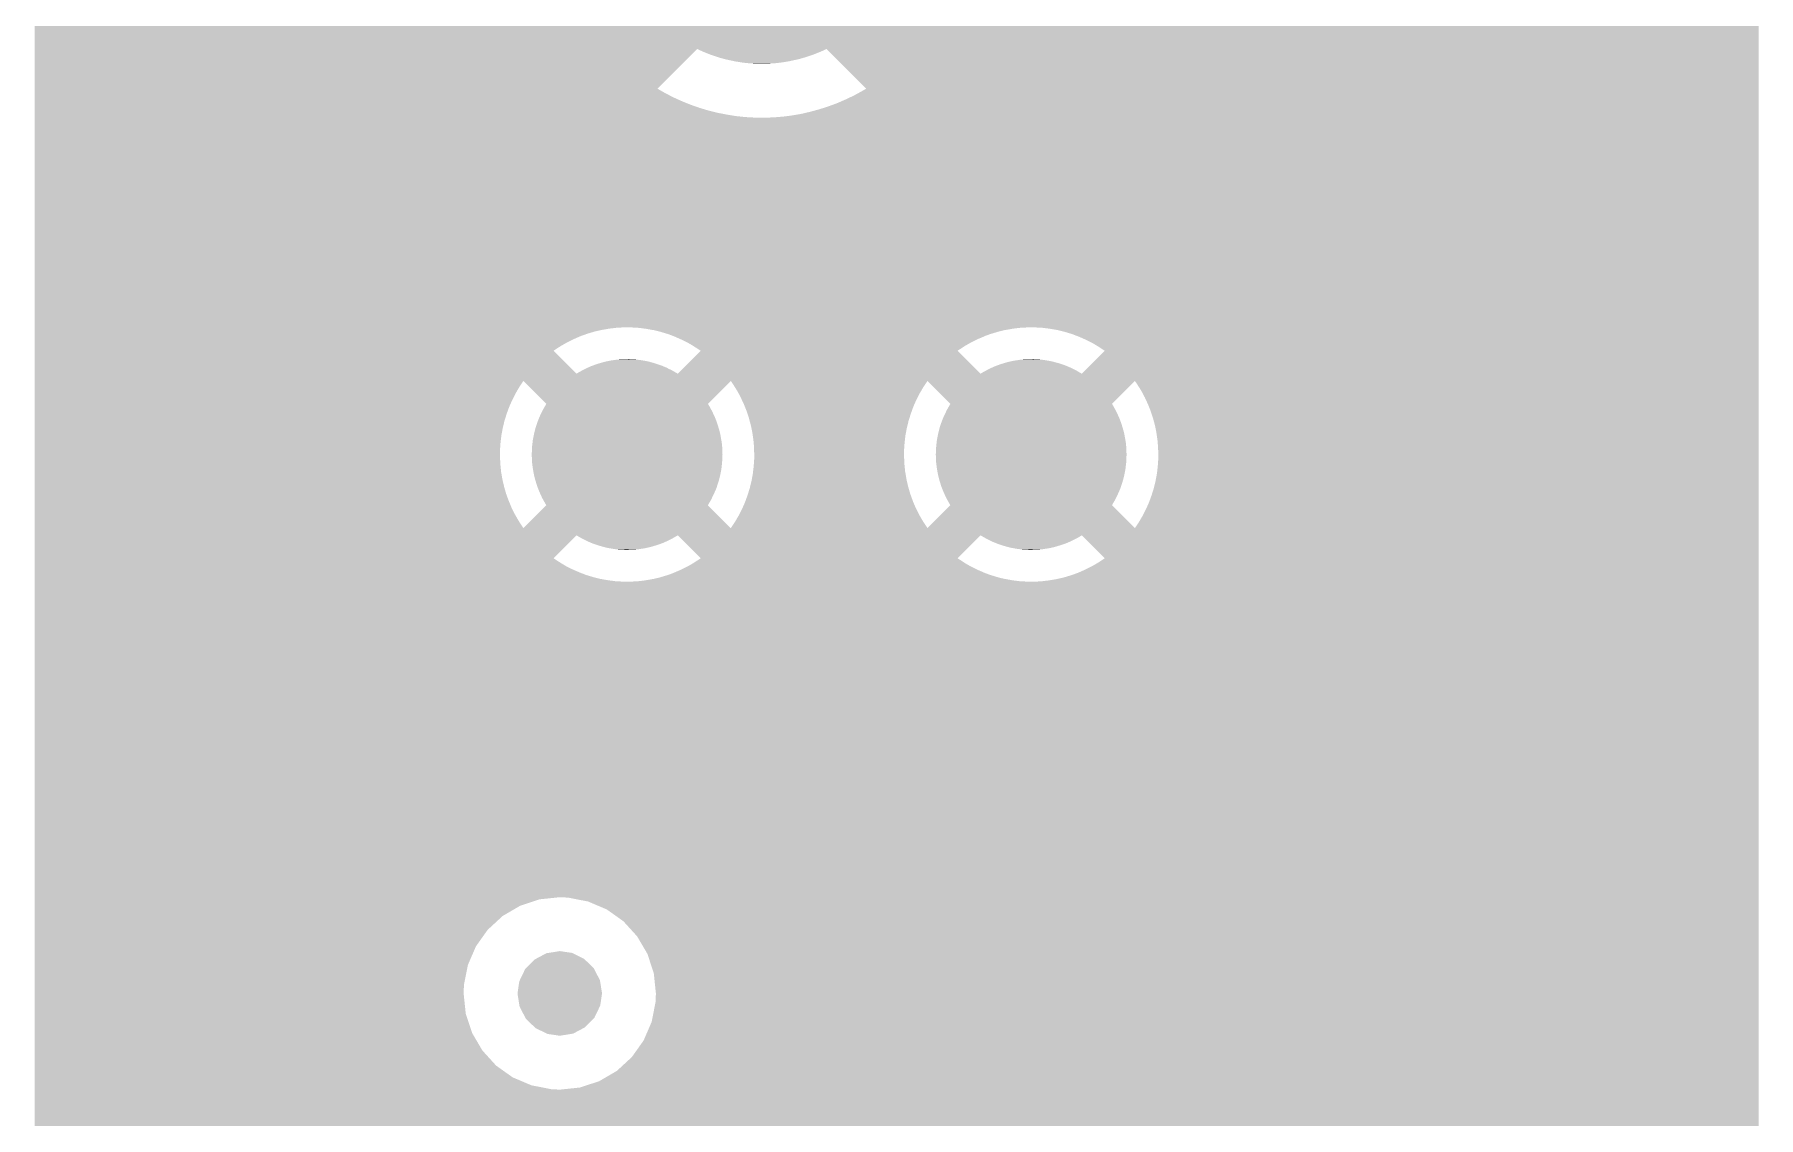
# Model space of a CAD drawing. Extents: x 295 to 953, y 10 to 290.
# Drawn here: x 703.16 to 719.42, y 209.8 to 220.01 of the extents above; entities that cross this region are included whole.
import ezdxf

# ---------------------------------------------------------------- set-up
doc = ezdxf.new("R2010")
doc.units = 0
doc.header["$LTSCALE"] = 5
doc.header["$MEASUREMENT"] = 0
doc.layers.add('FROMC1', color=7, linetype='CONTINUOUS')

msp = doc.modelspace()

# ---------------------------------------------------------------- linework, layer by layer
at = {"layer": 'FROMC1'}
for points in [[(703.16, 219.873), (703.16, 220.146), (719.416, 219.873), (719.416, 220.146)], [(703.16, 219.499), (703.16, 219.873), (709.033, 219.499), (709.407, 219.873)], [(709.46, 219.849), (709.407, 219.873), (710.576, 219.849), (710.628, 219.873)], [(709.476, 219.842), (709.46, 219.849), (710.558, 219.842), (710.576, 219.849)], [(709.53, 219.821), (709.476, 219.842), (710.506, 219.821), (710.558, 219.842)], [(709.546, 219.815), (709.53, 219.821), (710.488, 219.815), (710.506, 219.821)], [(709.602, 219.797), (709.546, 219.815), (710.435, 219.797), (710.488, 219.815)], [(709.618, 219.791), (709.602, 219.797), (710.416, 219.791), (710.435, 219.797)], [(709.674, 219.776), (709.618, 219.791), (710.362, 219.776), (710.416, 219.791)], [(711.002, 219.499), (710.628, 219.873), (719.416, 219.499), (719.416, 219.873)], [(709.691, 219.772), (709.674, 219.776), (710.343, 219.772), (710.362, 219.776)], [(709.748, 219.76), (709.691, 219.772), (710.289, 219.76), (710.343, 219.772)], [(709.764, 219.756), (709.748, 219.76), (710.269, 219.756), (710.289, 219.76)], [(709.823, 219.747), (709.764, 219.756), (710.214, 219.747), (710.269, 219.756)], [(709.839, 219.744), (709.823, 219.747), (710.193, 219.744), (710.214, 219.747)], [(709.899, 219.738), (709.839, 219.744), (710.139, 219.738), (710.193, 219.744)], [(709.914, 219.737), (709.899, 219.738), (710.115, 219.737), (710.139, 219.738)], [(709.979, 219.734), (709.914, 219.737), (710.064, 219.734), (710.115, 219.737)], [(709.989, 219.733), (709.979, 219.734), (709.989, 219.733), (710.064, 219.734)], [(703.16, 219.455), (703.16, 219.499), (709.11, 219.455), (709.033, 219.499)], [(710.886, 219.434), (710.963, 219.476), (719.416, 219.434), (719.416, 219.476)], [(710.963, 219.476), (711.002, 219.499), (719.416, 219.476), (719.416, 219.499)], [(703.16, 219.415), (703.16, 219.455), (709.188, 219.415), (709.11, 219.455)], [(703.16, 219.379), (703.16, 219.415), (709.268, 219.379), (709.188, 219.415)], [(703.16, 219.346), (703.16, 219.379), (709.35, 219.346), (709.268, 219.379)], [(703.16, 219.317), (703.16, 219.346), (709.433, 219.317), (709.35, 219.346)], [(703.16, 219.292), (703.16, 219.317), (709.517, 219.292), (709.433, 219.317)], [(710.474, 219.281), (710.559, 219.304), (719.416, 219.281), (719.416, 219.304)], [(710.559, 219.304), (710.643, 219.331), (719.416, 219.304), (719.416, 219.331)], [(710.643, 219.331), (710.725, 219.361), (719.416, 219.331), (719.416, 219.361)], [(710.725, 219.361), (710.806, 219.396), (719.416, 219.361), (719.416, 219.396)], [(710.806, 219.396), (710.886, 219.434), (719.416, 219.396), (719.416, 219.434)], [(703.16, 219.271), (703.16, 219.292), (709.602, 219.271), (709.517, 219.292)], [(703.16, 219.254), (703.16, 219.271), (709.689, 219.254), (709.602, 219.271)], [(703.16, 219.24), (703.16, 219.254), (709.776, 219.24), (709.689, 219.254)], [(703.16, 219.231), (703.16, 219.24), (709.863, 219.231), (709.776, 219.24)], [(703.16, 219.226), (703.16, 219.231), (709.951, 219.226), (709.863, 219.231)], [(703.16, 219.225), (703.16, 219.226), (710.039, 219.225), (709.951, 219.226)], [(703.16, 217.249), (703.16, 219.225), (719.416, 217.249), (719.416, 219.225)], [(710.039, 219.225), (710.127, 219.228), (719.416, 219.225), (719.416, 219.228)], [(710.127, 219.228), (710.215, 219.235), (719.416, 219.228), (719.416, 219.235)], [(710.215, 219.235), (710.302, 219.246), (719.416, 219.235), (719.416, 219.246)], [(710.302, 219.246), (710.389, 219.261), (719.416, 219.246), (719.416, 219.261)], [(710.389, 219.261), (710.474, 219.281), (719.416, 219.261), (719.416, 219.281)], [(703.16, 217.245), (703.16, 217.249), (708.65, 217.245), (708.72, 217.249)], [(703.16, 217.237), (703.16, 217.245), (708.581, 217.237), (708.65, 217.245)], [(703.16, 217.225), (703.16, 217.237), (708.512, 217.225), (708.581, 217.237)], [(703.16, 217.21), (703.16, 217.225), (708.444, 217.21), (708.512, 217.225)], [(703.16, 217.19), (703.16, 217.21), (708.377, 217.19), (708.444, 217.21)], [(703.16, 217.167), (703.16, 217.19), (708.311, 217.167), (708.377, 217.19)], [(708.789, 217.248), (708.72, 217.249), (712.522, 217.248), (712.53, 217.249)], [(708.84, 217.245), (708.789, 217.248), (712.46, 217.245), (712.522, 217.248)], [(708.859, 217.244), (708.84, 217.245), (712.449, 217.244), (712.46, 217.245)], [(708.912, 217.237), (708.859, 217.244), (712.391, 217.237), (712.449, 217.244)], [(708.928, 217.235), (708.912, 217.237), (712.379, 217.235), (712.391, 217.237)], [(708.981, 217.225), (708.928, 217.235), (712.322, 217.225), (712.379, 217.235)], [(708.997, 217.223), (708.981, 217.225), (712.309, 217.223), (712.322, 217.225)], [(709.05, 217.21), (708.997, 217.223), (712.254, 217.21), (712.309, 217.223)], [(709.065, 217.206), (709.05, 217.21), (712.241, 217.206), (712.254, 217.21)], [(709.117, 217.19), (709.065, 217.206), (712.187, 217.19), (712.241, 217.206)], [(709.132, 217.186), (709.117, 217.19), (712.174, 217.186), (712.187, 217.19)], [(709.183, 217.167), (709.132, 217.186), (712.121, 217.167), (712.174, 217.186)], [(712.599, 217.248), (712.53, 217.249), (719.416, 217.248), (719.416, 217.249)], [(712.669, 217.244), (712.599, 217.248), (719.416, 217.244), (719.416, 217.248)], [(712.738, 217.235), (712.669, 217.244), (719.416, 217.235), (719.416, 217.244)], [(712.807, 217.223), (712.738, 217.235), (719.416, 217.223), (719.416, 217.235)], [(712.875, 217.206), (712.807, 217.223), (719.416, 217.206), (719.416, 217.223)], [(712.942, 217.186), (712.875, 217.206), (719.416, 217.186), (719.416, 217.206)], [(713.007, 217.161), (712.942, 217.186), (719.416, 217.161), (719.416, 217.186)], [(703.16, 217.139), (703.16, 217.167), (708.247, 217.139), (708.311, 217.167)], [(703.16, 217.108), (703.16, 217.139), (708.184, 217.108), (708.247, 217.139)], [(703.16, 217.074), (703.16, 217.108), (708.124, 217.074), (708.184, 217.108)], [(703.16, 217.036), (703.16, 217.074), (708.065, 217.036), (708.124, 217.074)], [(703.16, 217.028), (703.16, 217.036), (708.054, 217.028), (708.065, 217.036)], [(703.16, 216.812), (703.16, 217.028), (708.27, 216.812), (708.054, 217.028)], [(709.197, 217.161), (709.183, 217.167), (712.109, 217.161), (712.121, 217.167)], [(709.247, 217.139), (709.197, 217.161), (712.057, 217.139), (712.109, 217.161)], [(709.225, 216.812), (709.441, 217.028), (712.08, 216.812), (711.864, 217.028)], [(709.261, 217.133), (709.247, 217.139), (712.045, 217.133), (712.057, 217.139)], [(709.31, 217.108), (709.261, 217.133), (711.994, 217.108), (712.045, 217.133)], [(709.323, 217.102), (709.31, 217.108), (711.983, 217.102), (711.994, 217.108)], [(709.371, 217.074), (709.323, 217.102), (711.934, 217.074), (711.983, 217.102)], [(709.383, 217.066), (709.371, 217.074), (711.922, 217.066), (711.934, 217.074)], [(709.429, 217.036), (709.383, 217.066), (711.875, 217.036), (711.922, 217.066)], [(709.441, 217.028), (709.429, 217.036), (711.864, 217.028), (711.875, 217.036)], [(713.071, 217.133), (713.007, 217.161), (719.416, 217.133), (719.416, 217.161)], [(713.035, 216.812), (713.251, 217.028), (719.416, 216.812), (719.416, 217.028)], [(713.133, 217.102), (713.071, 217.133), (719.416, 217.102), (719.416, 217.133)], [(713.193, 217.066), (713.133, 217.102), (719.416, 217.066), (719.416, 217.102)], [(713.251, 217.028), (713.193, 217.066), (719.416, 217.028), (719.416, 217.066)], [(708.323, 216.842), (708.358, 216.86), (709.173, 216.842), (709.136, 216.86)], [(708.358, 216.86), (708.377, 216.869), (709.136, 216.86), (709.119, 216.869)], [(708.377, 216.869), (708.413, 216.885), (709.119, 216.869), (709.081, 216.885)], [(708.413, 216.885), (708.433, 216.892), (709.081, 216.885), (709.063, 216.892)], [(708.433, 216.892), (708.47, 216.905), (709.063, 216.892), (709.024, 216.905)], [(708.47, 216.905), (708.491, 216.911), (709.024, 216.905), (709.006, 216.911)], [(708.491, 216.911), (708.528, 216.922), (709.006, 216.911), (708.965, 216.922)], [(708.528, 216.922), (708.55, 216.927), (708.965, 216.922), (708.947, 216.927)], [(708.55, 216.927), (708.587, 216.935), (708.947, 216.927), (708.905, 216.935)], [(708.587, 216.935), (708.61, 216.938), (708.905, 216.935), (708.888, 216.938)], [(708.61, 216.938), (708.647, 216.944), (708.888, 216.938), (708.844, 216.944)], [(708.647, 216.944), (708.673, 216.946), (708.844, 216.944), (708.828, 216.946)], [(708.673, 216.946), (708.707, 216.948), (708.828, 216.946), (708.78, 216.948)], [(708.707, 216.948), (708.768, 216.949), (708.78, 216.948), (708.768, 216.949)], [(712.133, 216.842), (712.168, 216.86), (712.983, 216.842), (712.946, 216.86)], [(712.168, 216.86), (712.187, 216.869), (712.946, 216.86), (712.929, 216.869)], [(712.187, 216.869), (712.223, 216.885), (712.929, 216.869), (712.891, 216.885)], [(712.223, 216.885), (712.243, 216.892), (712.891, 216.885), (712.873, 216.892)], [(712.243, 216.892), (712.28, 216.905), (712.873, 216.892), (712.834, 216.905)], [(712.28, 216.905), (712.301, 216.911), (712.834, 216.905), (712.816, 216.911)], [(712.301, 216.911), (712.338, 216.922), (712.816, 216.911), (712.775, 216.922)], [(712.338, 216.922), (712.36, 216.927), (712.775, 216.922), (712.757, 216.927)], [(712.36, 216.927), (712.397, 216.935), (712.757, 216.927), (712.715, 216.935)], [(712.397, 216.935), (712.42, 216.938), (712.715, 216.935), (712.698, 216.938)], [(712.42, 216.938), (712.457, 216.944), (712.698, 216.938), (712.654, 216.944)], [(712.457, 216.944), (712.483, 216.946), (712.654, 216.944), (712.638, 216.946)], [(712.483, 216.946), (712.517, 216.948), (712.638, 216.946), (712.59, 216.948)], [(712.517, 216.948), (712.578, 216.949), (712.59, 216.948), (712.578, 216.949)], [(703.16, 216.744), (703.16, 216.812), (719.416, 216.744), (719.416, 216.812)], [(703.16, 216.686), (703.16, 216.744), (707.731, 216.686), (707.77, 216.744)], [(707.986, 216.528), (707.77, 216.744), (709.509, 216.528), (709.725, 216.744)], [(708.27, 216.812), (708.304, 216.832), (709.225, 216.812), (709.19, 216.832)], [(708.304, 216.832), (708.323, 216.842), (709.19, 216.832), (709.173, 216.842)], [(709.749, 216.709), (709.725, 216.744), (711.557, 216.709), (711.58, 216.744)], [(709.763, 216.686), (709.749, 216.709), (711.541, 216.686), (711.557, 216.709)], [(711.796, 216.528), (711.58, 216.744), (713.319, 216.528), (713.535, 216.744)], [(712.08, 216.812), (712.114, 216.832), (713.035, 216.812), (713, 216.832)], [(712.114, 216.832), (712.133, 216.842), (713, 216.832), (712.983, 216.842)], [(713.559, 216.709), (713.535, 216.744), (719.416, 216.709), (719.416, 216.744)], [(713.596, 216.65), (713.559, 216.709), (719.416, 216.65), (719.416, 216.709)], [(703.16, 216.626), (703.16, 216.686), (707.696, 216.626), (707.731, 216.686)], [(703.16, 216.563), (703.16, 216.626), (707.664, 216.563), (707.696, 216.626)], [(703.16, 216.5), (703.16, 216.563), (707.636, 216.5), (707.664, 216.563)], [(709.786, 216.65), (709.763, 216.686), (711.52, 216.65), (711.541, 216.686)], [(709.799, 216.626), (709.786, 216.65), (711.506, 216.626), (711.52, 216.65)], [(709.819, 216.588), (709.799, 216.626), (711.487, 216.588), (711.506, 216.626)], [(709.83, 216.563), (709.819, 216.588), (711.474, 216.563), (711.487, 216.588)], [(709.848, 216.525), (709.83, 216.563), (711.457, 216.525), (711.474, 216.563)], [(713.629, 216.588), (713.596, 216.65), (719.416, 216.588), (719.416, 216.65)], [(713.658, 216.525), (713.629, 216.588), (719.416, 216.525), (719.416, 216.588)], [(703.16, 216.434), (703.16, 216.5), (707.612, 216.434), (707.636, 216.5)], [(703.16, 216.367), (703.16, 216.434), (707.591, 216.367), (707.612, 216.434)], [(707.906, 216.366), (707.921, 216.403), (709.589, 216.366), (709.575, 216.403)], [(707.921, 216.403), (707.929, 216.421), (709.575, 216.403), (709.566, 216.421)], [(707.929, 216.421), (707.947, 216.458), (709.566, 216.421), (709.549, 216.458)], [(707.947, 216.458), (707.956, 216.476), (709.549, 216.458), (709.539, 216.476)], [(707.956, 216.476), (707.976, 216.511), (709.539, 216.476), (709.52, 216.511)], [(707.976, 216.511), (707.986, 216.528), (709.52, 216.511), (709.509, 216.528)], [(709.858, 216.5), (709.848, 216.525), (711.446, 216.5), (711.457, 216.525)], [(709.874, 216.46), (709.858, 216.5), (711.432, 216.46), (711.446, 216.5)], [(709.883, 216.434), (709.874, 216.46), (711.422, 216.434), (711.432, 216.46)], [(709.896, 216.394), (709.883, 216.434), (711.41, 216.394), (711.422, 216.434)], [(709.903, 216.367), (709.896, 216.394), (711.401, 216.367), (711.41, 216.394)], [(711.716, 216.366), (711.731, 216.403), (713.399, 216.366), (713.385, 216.403)], [(711.731, 216.403), (711.739, 216.421), (713.385, 216.403), (713.376, 216.421)], [(711.739, 216.421), (711.757, 216.458), (713.376, 216.421), (713.359, 216.458)], [(711.757, 216.458), (711.766, 216.476), (713.359, 216.458), (713.349, 216.476)], [(711.766, 216.476), (711.786, 216.511), (713.349, 216.476), (713.33, 216.511)], [(711.786, 216.511), (711.796, 216.528), (713.33, 216.511), (713.319, 216.528)], [(713.684, 216.46), (713.658, 216.525), (719.416, 216.46), (719.416, 216.525)], [(713.706, 216.394), (713.684, 216.46), (719.416, 216.394), (719.416, 216.46)], [(713.724, 216.327), (713.706, 216.394), (719.416, 216.327), (719.416, 216.394)], [(703.16, 216.3), (703.16, 216.367), (707.575, 216.3), (707.591, 216.367)], [(703.16, 216.231), (703.16, 216.3), (707.562, 216.231), (707.575, 216.3)], [(703.16, 216.162), (703.16, 216.231), (707.554, 216.162), (707.562, 216.231)], [(707.859, 216.191), (707.867, 216.23), (709.635, 216.191), (709.628, 216.23)], [(707.867, 216.23), (707.871, 216.25), (709.628, 216.23), (709.624, 216.25)], [(707.871, 216.25), (707.881, 216.289), (709.624, 216.25), (709.614, 216.289)], [(707.881, 216.289), (707.886, 216.308), (709.614, 216.289), (709.608, 216.308)], [(707.886, 216.308), (707.899, 216.347), (709.608, 216.308), (709.596, 216.347)], [(707.899, 216.347), (707.906, 216.366), (709.596, 216.347), (709.589, 216.366)], [(709.914, 216.327), (709.903, 216.367), (711.392, 216.327), (711.401, 216.367)], [(709.92, 216.3), (709.914, 216.327), (711.385, 216.3), (711.392, 216.327)], [(709.928, 216.258), (709.92, 216.3), (711.377, 216.258), (711.385, 216.3)], [(709.932, 216.231), (709.928, 216.258), (711.372, 216.231), (711.377, 216.258)], [(709.938, 216.189), (709.932, 216.231), (711.367, 216.189), (711.372, 216.231)], [(711.669, 216.191), (711.677, 216.23), (713.445, 216.191), (713.438, 216.23)], [(711.677, 216.23), (711.681, 216.25), (713.438, 216.23), (713.434, 216.25)], [(711.681, 216.25), (711.691, 216.289), (713.434, 216.25), (713.424, 216.289)], [(711.691, 216.289), (711.696, 216.308), (713.424, 216.289), (713.418, 216.308)], [(711.696, 216.308), (711.709, 216.347), (713.418, 216.308), (713.406, 216.347)], [(711.709, 216.347), (711.716, 216.366), (713.406, 216.347), (713.399, 216.366)], [(713.738, 216.258), (713.724, 216.327), (719.416, 216.258), (719.416, 216.327)], [(713.748, 216.189), (713.738, 216.258), (719.416, 216.189), (719.416, 216.258)], [(703.16, 216.092), (703.16, 216.162), (707.549, 216.092), (707.554, 216.162)], [(703.16, 216.022), (703.16, 216.092), (707.549, 216.022), (707.549, 216.092)], [(707.848, 216.05), (707.849, 216.07), (709.647, 216.05), (709.646, 216.07)], [(707.849, 216.03), (707.848, 216.05), (709.646, 216.03), (709.647, 216.05)], [(707.849, 216.07), (707.851, 216.11), (709.646, 216.07), (709.645, 216.11)], [(707.851, 216.11), (707.852, 216.131), (709.645, 216.11), (709.643, 216.131)], [(707.852, 216.131), (707.857, 216.171), (709.643, 216.131), (709.639, 216.171)], [(707.857, 216.171), (707.859, 216.191), (709.639, 216.171), (709.635, 216.191)], [(709.941, 216.162), (709.938, 216.189), (711.364, 216.162), (711.367, 216.189)], [(709.944, 216.12), (709.941, 216.162), (711.361, 216.12), (711.364, 216.162)], [(709.945, 216.092), (709.944, 216.12), (711.359, 216.092), (711.361, 216.12)], [(709.946, 216.05), (709.945, 216.092), (711.359, 216.05), (711.359, 216.092)], [(709.946, 216.022), (709.946, 216.05), (711.359, 216.022), (711.359, 216.05)], [(711.658, 216.05), (711.659, 216.07), (713.457, 216.05), (713.456, 216.07)], [(711.659, 216.03), (711.658, 216.05), (713.456, 216.03), (713.457, 216.05)], [(711.659, 216.07), (711.661, 216.11), (713.456, 216.07), (713.455, 216.11)], [(711.661, 216.11), (711.662, 216.131), (713.455, 216.11), (713.453, 216.131)], [(711.662, 216.131), (711.667, 216.171), (713.453, 216.131), (713.449, 216.171)], [(711.667, 216.171), (711.669, 216.191), (713.449, 216.171), (713.445, 216.191)], [(713.754, 216.12), (713.748, 216.189), (719.416, 216.12), (719.416, 216.189)], [(713.756, 216.05), (713.754, 216.12), (719.416, 216.05), (719.416, 216.12)], [(713.756, 216.008), (713.756, 216.05), (719.416, 216.008), (719.416, 216.05)], [(703.16, 215.952), (703.16, 216.022), (707.553, 215.952), (707.549, 216.022)], [(703.16, 215.883), (703.16, 215.952), (707.56, 215.883), (707.553, 215.952)], [(703.16, 215.814), (703.16, 215.883), (707.572, 215.814), (707.56, 215.883)], [(707.85, 215.99), (707.849, 216.03), (709.644, 215.99), (709.646, 216.03)], [(707.852, 215.969), (707.85, 215.99), (709.643, 215.969), (709.644, 215.99)], [(707.857, 215.929), (707.852, 215.969), (709.638, 215.929), (709.643, 215.969)], [(707.86, 215.909), (707.857, 215.929), (709.636, 215.909), (709.638, 215.929)], [(707.867, 215.87), (707.86, 215.909), (709.628, 215.87), (709.636, 215.909)], [(709.933, 215.869), (709.934, 215.883), (711.373, 215.869), (711.37, 215.883)], [(709.934, 215.883), (709.941, 215.938), (711.37, 215.883), (711.364, 215.938)], [(709.941, 215.938), (709.942, 215.952), (711.364, 215.938), (711.363, 215.952)], [(709.942, 215.952), (709.946, 216.008), (711.363, 215.952), (711.36, 216.008)], [(709.946, 216.008), (709.946, 216.022), (711.36, 216.008), (711.359, 216.022)], [(711.66, 215.99), (711.659, 216.03), (713.454, 215.99), (713.456, 216.03)], [(711.662, 215.969), (711.66, 215.99), (713.453, 215.969), (713.454, 215.99)], [(711.667, 215.929), (711.662, 215.969), (713.448, 215.929), (713.453, 215.969)], [(711.67, 215.909), (711.667, 215.929), (713.446, 215.909), (713.448, 215.929)], [(711.677, 215.87), (711.67, 215.909), (713.438, 215.87), (713.446, 215.909)], [(713.743, 215.869), (713.751, 215.938), (719.416, 215.869), (719.416, 215.938)], [(713.751, 215.938), (713.756, 216.008), (719.416, 215.938), (719.416, 216.008)], [(703.16, 215.746), (703.16, 215.814), (707.588, 215.746), (707.572, 215.814)], [(703.16, 215.679), (703.16, 215.746), (707.607, 215.679), (707.588, 215.746)], [(707.871, 215.85), (707.867, 215.87), (709.624, 215.85), (709.628, 215.87)], [(707.881, 215.811), (707.871, 215.85), (709.614, 215.811), (709.624, 215.85)], [(707.887, 215.792), (707.881, 215.811), (709.609, 215.792), (709.614, 215.811)], [(707.899, 215.753), (707.887, 215.792), (709.596, 215.753), (709.609, 215.792)], [(707.906, 215.734), (707.899, 215.753), (709.59, 215.734), (709.596, 215.753)], [(707.921, 215.697), (707.906, 215.734), (709.574, 215.697), (709.59, 215.734)], [(709.887, 215.679), (709.904, 215.733), (711.417, 215.679), (711.402, 215.733)], [(709.904, 215.733), (709.907, 215.746), (711.402, 215.733), (711.398, 215.746)], [(709.907, 215.746), (709.92, 215.8), (711.398, 215.746), (711.385, 215.8)], [(709.92, 215.8), (709.923, 215.814), (711.385, 215.8), (711.382, 215.814)], [(709.923, 215.814), (709.933, 215.869), (711.382, 215.814), (711.373, 215.869)], [(711.681, 215.85), (711.677, 215.87), (713.434, 215.85), (713.438, 215.87)], [(711.691, 215.811), (711.681, 215.85), (713.424, 215.811), (713.434, 215.85)], [(711.697, 215.792), (711.691, 215.811), (713.419, 215.792), (713.424, 215.811)], [(711.709, 215.753), (711.697, 215.792), (713.406, 215.753), (713.419, 215.792)], [(711.716, 215.734), (711.709, 215.753), (713.4, 215.734), (713.406, 215.753)], [(711.731, 215.697), (711.716, 215.734), (713.384, 215.697), (713.4, 215.734)], [(713.693, 215.666), (713.714, 215.733), (719.416, 215.666), (719.416, 215.733)], [(713.714, 215.733), (713.73, 215.8), (719.416, 215.733), (719.416, 215.8)], [(713.73, 215.8), (713.743, 215.869), (719.416, 215.8), (719.416, 215.869)], [(703.16, 215.614), (703.16, 215.679), (707.631, 215.614), (707.607, 215.679)], [(703.16, 215.549), (703.16, 215.614), (707.658, 215.549), (707.631, 215.614)], [(707.77, 215.356), (707.986, 215.572), (709.725, 215.356), (709.509, 215.572)], [(707.929, 215.679), (707.921, 215.697), (709.566, 215.679), (709.574, 215.697)], [(707.946, 215.642), (707.929, 215.679), (709.548, 215.642), (709.566, 215.679)], [(707.956, 215.624), (707.946, 215.642), (709.54, 215.624), (709.548, 215.642)], [(707.975, 215.589), (707.956, 215.624), (709.519, 215.589), (709.54, 215.624)], [(707.986, 215.572), (707.975, 215.589), (709.509, 215.572), (709.519, 215.589)], [(709.837, 215.549), (709.859, 215.6), (711.468, 215.549), (711.446, 215.6)], [(709.859, 215.6), (709.864, 215.614), (711.446, 215.6), (711.441, 215.614)], [(709.864, 215.614), (709.883, 215.666), (711.441, 215.614), (711.422, 215.666)], [(709.883, 215.666), (709.887, 215.679), (711.422, 215.666), (711.417, 215.679)], [(711.58, 215.356), (711.796, 215.572), (713.535, 215.356), (713.319, 215.572)], [(711.739, 215.679), (711.731, 215.697), (713.376, 215.679), (713.384, 215.697)], [(711.756, 215.642), (711.739, 215.679), (713.358, 215.642), (713.376, 215.679)], [(711.766, 215.624), (711.756, 215.642), (713.35, 215.624), (713.358, 215.642)], [(711.785, 215.589), (711.766, 215.624), (713.329, 215.589), (713.35, 215.624)], [(711.796, 215.572), (711.785, 215.589), (713.319, 215.572), (713.329, 215.589)], [(713.641, 215.537), (713.669, 215.6), (719.416, 215.537), (719.416, 215.6)], [(713.669, 215.6), (713.693, 215.666), (719.416, 215.6), (719.416, 215.666)], [(703.16, 215.487), (703.16, 215.549), (707.689, 215.487), (707.658, 215.549)], [(703.16, 215.426), (703.16, 215.487), (707.724, 215.426), (707.689, 215.487)], [(703.16, 215.415), (703.16, 215.426), (707.731, 215.415), (707.724, 215.426)], [(703.16, 215.368), (703.16, 215.415), (707.762, 215.368), (707.731, 215.415)], [(709.733, 215.368), (709.764, 215.414), (711.572, 215.368), (711.542, 215.414)], [(709.764, 215.414), (709.771, 215.426), (711.542, 215.414), (711.534, 215.426)], [(709.771, 215.426), (709.799, 215.474), (711.534, 215.426), (711.506, 215.474)], [(709.799, 215.474), (709.806, 215.487), (711.506, 215.474), (711.499, 215.487)], [(709.806, 215.487), (709.831, 215.537), (711.499, 215.487), (711.475, 215.537)], [(709.831, 215.537), (709.837, 215.549), (711.475, 215.537), (711.468, 215.549)], [(713.535, 215.356), (713.574, 215.414), (719.416, 215.356), (719.416, 215.414)], [(713.574, 215.414), (713.609, 215.474), (719.416, 215.414), (719.416, 215.474)], [(713.609, 215.474), (713.641, 215.537), (719.416, 215.474), (719.416, 215.537)], [(703.16, 215.356), (703.16, 215.368), (707.77, 215.356), (707.762, 215.368)], [(703.16, 215.288), (703.16, 215.356), (719.416, 215.288), (719.416, 215.356)], [(703.16, 215.072), (703.16, 215.288), (708.054, 215.072), (708.27, 215.288)], [(708.305, 215.268), (708.27, 215.288), (709.191, 215.268), (709.225, 215.288)], [(708.322, 215.258), (708.305, 215.268), (709.172, 215.258), (709.191, 215.268)], [(708.359, 215.24), (708.322, 215.258), (709.137, 215.24), (709.172, 215.258)], [(708.376, 215.231), (708.359, 215.24), (709.118, 215.231), (709.137, 215.24)], [(708.414, 215.215), (708.376, 215.231), (709.082, 215.215), (709.118, 215.231)], [(709.441, 215.072), (709.225, 215.288), (711.864, 215.072), (712.08, 215.288)], [(709.725, 215.356), (709.733, 215.368), (711.58, 215.356), (711.572, 215.368)], [(712.115, 215.268), (712.08, 215.288), (713.001, 215.268), (713.035, 215.288)], [(712.132, 215.258), (712.115, 215.268), (712.982, 215.258), (713.001, 215.268)], [(712.169, 215.24), (712.132, 215.258), (712.947, 215.24), (712.982, 215.258)], [(712.186, 215.231), (712.169, 215.24), (712.928, 215.231), (712.947, 215.24)], [(712.224, 215.215), (712.186, 215.231), (712.892, 215.215), (712.928, 215.231)], [(713.251, 215.072), (713.035, 215.288), (719.416, 215.072), (719.416, 215.288)], [(703.16, 215.034), (703.16, 215.072), (708.112, 215.034), (708.054, 215.072)], [(708.432, 215.208), (708.414, 215.215), (709.062, 215.208), (709.082, 215.215)], [(708.472, 215.195), (708.432, 215.208), (709.025, 215.195), (709.062, 215.208)], [(708.489, 215.189), (708.472, 215.195), (709.004, 215.189), (709.025, 215.195)], [(708.53, 215.178), (708.489, 215.189), (708.967, 215.178), (709.004, 215.189)], [(708.548, 215.173), (708.53, 215.178), (708.945, 215.173), (708.967, 215.178)], [(708.59, 215.165), (708.548, 215.173), (708.908, 215.165), (708.945, 215.173)], [(708.607, 215.162), (708.59, 215.165), (708.885, 215.162), (708.908, 215.165)], [(708.651, 215.156), (708.607, 215.162), (708.848, 215.156), (708.885, 215.162)], [(708.667, 215.154), (708.651, 215.156), (708.822, 215.154), (708.848, 215.156)], [(708.715, 215.152), (708.667, 215.154), (708.788, 215.152), (708.822, 215.154)], [(708.727, 215.151), (708.715, 215.152), (708.727, 215.151), (708.788, 215.152)], [(709.43, 215.064), (709.441, 215.072), (711.876, 215.064), (711.864, 215.072)], [(712.242, 215.208), (712.224, 215.215), (712.872, 215.208), (712.892, 215.215)], [(712.282, 215.195), (712.242, 215.208), (712.835, 215.195), (712.872, 215.208)], [(712.299, 215.189), (712.282, 215.195), (712.814, 215.189), (712.835, 215.195)], [(712.34, 215.178), (712.299, 215.189), (712.777, 215.178), (712.814, 215.189)], [(712.358, 215.173), (712.34, 215.178), (712.755, 215.173), (712.777, 215.178)], [(712.4, 215.165), (712.358, 215.173), (712.718, 215.165), (712.755, 215.173)], [(712.417, 215.162), (712.4, 215.165), (712.695, 215.162), (712.718, 215.165)], [(712.461, 215.156), (712.417, 215.162), (712.658, 215.156), (712.695, 215.162)], [(712.477, 215.154), (712.461, 215.156), (712.632, 215.154), (712.658, 215.156)], [(712.525, 215.152), (712.477, 215.154), (712.598, 215.152), (712.632, 215.154)], [(712.537, 215.151), (712.525, 215.152), (712.537, 215.151), (712.598, 215.152)], [(713.24, 215.064), (713.251, 215.072), (719.416, 215.064), (719.416, 215.072)], [(703.16, 214.998), (703.16, 215.034), (708.172, 214.998), (708.112, 215.034)], [(703.16, 214.967), (703.16, 214.998), (708.234, 214.967), (708.172, 214.998)], [(703.16, 214.939), (703.16, 214.967), (708.298, 214.939), (708.234, 214.967)], [(703.16, 214.914), (703.16, 214.939), (708.363, 214.914), (708.298, 214.939)], [(703.16, 214.894), (703.16, 214.914), (708.43, 214.894), (708.363, 214.914)], [(709.064, 214.894), (709.118, 214.91), (712.24, 214.894), (712.188, 214.91)], [(709.118, 214.91), (709.131, 214.914), (712.188, 214.91), (712.173, 214.914)], [(709.131, 214.914), (709.184, 214.933), (712.173, 214.914), (712.122, 214.933)], [(709.184, 214.933), (709.196, 214.939), (712.122, 214.933), (712.108, 214.939)], [(709.196, 214.939), (709.248, 214.961), (712.108, 214.939), (712.058, 214.961)], [(709.248, 214.961), (709.26, 214.967), (712.058, 214.961), (712.044, 214.967)], [(709.26, 214.967), (709.311, 214.992), (712.044, 214.967), (711.995, 214.992)], [(709.311, 214.992), (709.323, 214.998), (711.995, 214.992), (711.982, 214.998)], [(709.323, 214.998), (709.371, 215.026), (711.982, 214.998), (711.934, 215.026)], [(709.371, 215.026), (709.383, 215.034), (711.934, 215.026), (711.922, 215.034)], [(709.383, 215.034), (709.43, 215.064), (711.922, 215.034), (711.876, 215.064)], [(712.861, 214.89), (712.928, 214.91), (719.416, 214.89), (719.416, 214.91)], [(712.928, 214.91), (712.994, 214.933), (719.416, 214.91), (719.416, 214.933)], [(712.994, 214.933), (713.058, 214.961), (719.416, 214.933), (719.416, 214.961)], [(713.058, 214.961), (713.121, 214.992), (719.416, 214.961), (719.416, 214.992)], [(713.121, 214.992), (713.181, 215.026), (719.416, 214.992), (719.416, 215.026)], [(713.181, 215.026), (713.24, 215.064), (719.416, 215.026), (719.416, 215.064)], [(703.16, 214.877), (703.16, 214.894), (708.498, 214.877), (708.43, 214.894)], [(703.16, 214.865), (703.16, 214.877), (708.567, 214.865), (708.498, 214.877)], [(703.16, 214.856), (703.16, 214.865), (708.636, 214.856), (708.567, 214.865)], [(703.16, 214.852), (703.16, 214.856), (708.706, 214.852), (708.636, 214.856)], [(703.16, 214.851), (703.16, 214.852), (708.775, 214.851), (708.706, 214.852)], [(703.16, 211.877), (703.16, 214.851), (719.416, 211.877), (719.416, 214.851)], [(708.775, 214.851), (708.783, 214.852), (712.585, 214.851), (712.516, 214.852)], [(708.783, 214.852), (708.845, 214.855), (712.516, 214.852), (712.465, 214.855)], [(708.845, 214.855), (708.856, 214.856), (712.465, 214.855), (712.446, 214.856)], [(708.856, 214.856), (708.914, 214.863), (712.446, 214.856), (712.393, 214.863)], [(708.914, 214.863), (708.926, 214.865), (712.393, 214.863), (712.377, 214.865)], [(708.926, 214.865), (708.983, 214.875), (712.377, 214.865), (712.324, 214.875)], [(708.983, 214.875), (708.996, 214.877), (712.324, 214.875), (712.308, 214.877)], [(708.996, 214.877), (709.051, 214.89), (712.308, 214.877), (712.255, 214.89)], [(709.051, 214.89), (709.064, 214.894), (712.255, 214.89), (712.24, 214.894)], [(712.585, 214.851), (712.655, 214.855), (719.416, 214.851), (719.416, 214.855)], [(712.655, 214.855), (712.724, 214.863), (719.416, 214.855), (719.416, 214.863)], [(712.724, 214.863), (712.793, 214.875), (719.416, 214.863), (719.416, 214.875)], [(712.793, 214.875), (712.861, 214.89), (719.416, 214.875), (719.416, 214.89)], [(703.16, 211.857), (703.16, 211.877), (707.922, 211.857), (708.113, 211.877)], [(703.16, 211.797), (703.16, 211.857), (707.74, 211.797), (707.922, 211.857)], [(708.192, 211.873), (708.113, 211.877), (719.416, 211.873), (719.416, 211.877)], [(708.381, 211.836), (708.192, 211.873), (719.416, 211.836), (719.416, 211.873)], [(708.557, 211.761), (708.381, 211.836), (719.416, 211.761), (719.416, 211.836)], [(703.16, 211.7), (703.16, 211.797), (707.574, 211.7), (707.74, 211.797)], [(703.16, 211.57), (703.16, 211.7), (707.433, 211.57), (707.574, 211.7)], [(708.713, 211.65), (708.557, 211.761), (719.416, 211.65), (719.416, 211.761)], [(703.16, 211.414), (703.16, 211.57), (707.322, 211.414), (707.433, 211.57)], [(708.842, 211.508), (708.713, 211.65), (719.416, 211.508), (719.416, 211.65)], [(708.939, 211.343), (708.842, 211.508), (719.416, 211.343), (719.416, 211.508)], [(703.16, 211.238), (703.16, 211.414), (707.246, 211.238), (707.322, 211.414)], [(707.887, 211.296), (707.987, 211.349), (708.342, 211.296), (708.234, 211.349)], [(707.987, 211.349), (708.007, 211.352), (708.234, 211.349), (708.228, 211.352)], [(708.007, 211.352), (708.113, 211.369), (708.228, 211.352), (708.113, 211.369)], [(708.999, 211.161), (708.939, 211.343), (719.416, 211.161), (719.416, 211.343)], [(703.16, 211.05), (703.16, 211.238), (707.209, 211.05), (707.246, 211.238)], [(707.736, 211.095), (707.786, 211.199), (708.491, 211.095), (708.437, 211.199)], [(707.786, 211.199), (707.795, 211.208), (708.437, 211.199), (708.433, 211.208)], [(707.795, 211.208), (707.875, 211.29), (708.433, 211.208), (708.348, 211.29)], [(707.875, 211.29), (707.887, 211.296), (708.348, 211.29), (708.342, 211.296)], [(703.16, 210.97), (703.16, 211.05), (707.206, 210.97), (707.209, 211.05)], [(707.714, 210.97), (707.731, 211.085), (708.511, 210.97), (708.493, 211.085)], [(707.731, 211.085), (707.736, 211.095), (708.493, 211.085), (708.491, 211.095)], [(709.019, 210.97), (708.999, 211.161), (719.416, 210.97), (719.416, 211.161)], [(703.16, 210.779), (703.16, 210.97), (707.226, 210.779), (707.206, 210.97)], [(707.732, 210.855), (707.714, 210.97), (708.494, 210.855), (708.511, 210.97)], [(707.734, 210.845), (707.732, 210.855), (708.489, 210.845), (708.494, 210.855)], [(707.788, 210.741), (707.734, 210.845), (708.439, 210.741), (708.489, 210.845)], [(708.979, 210.702), (709.016, 210.89), (719.416, 210.702), (719.416, 210.89)], [(709.016, 210.89), (709.019, 210.97), (719.416, 210.89), (719.416, 210.97)], [(703.16, 210.597), (703.16, 210.779), (707.286, 210.597), (707.226, 210.779)], [(707.792, 210.732), (707.788, 210.741), (708.43, 210.732), (708.439, 210.741)], [(707.877, 210.65), (707.792, 210.732), (708.35, 210.65), (708.43, 210.732)], [(708.903, 210.526), (708.979, 210.702), (719.416, 210.526), (719.416, 210.702)], [(703.16, 210.432), (703.16, 210.597), (707.383, 210.432), (707.286, 210.597)], [(707.883, 210.644), (707.877, 210.65), (708.338, 210.644), (708.35, 210.65)], [(707.991, 210.591), (707.883, 210.644), (708.238, 210.591), (708.338, 210.644)], [(707.998, 210.588), (707.991, 210.591), (708.218, 210.588), (708.238, 210.591)], [(708.113, 210.571), (707.998, 210.588), (708.113, 210.571), (708.218, 210.588)], [(708.792, 210.37), (708.903, 210.526), (719.416, 210.37), (719.416, 210.526)], [(703.16, 210.29), (703.16, 210.432), (707.512, 210.29), (707.383, 210.432)], [(708.651, 210.24), (708.792, 210.37), (719.416, 210.24), (719.416, 210.37)], [(703.16, 210.179), (703.16, 210.29), (707.668, 210.179), (707.512, 210.29)], [(708.485, 210.143), (708.651, 210.24), (719.416, 210.143), (719.416, 210.24)], [(703.16, 210.104), (703.16, 210.179), (707.845, 210.104), (707.668, 210.179)], [(703.16, 210.067), (703.16, 210.104), (708.033, 210.067), (707.845, 210.104)], [(703.16, 210.063), (703.16, 210.067), (708.113, 210.063), (708.033, 210.067)], [(703.16, 209.065), (703.16, 210.063), (719.416, 209.065), (719.416, 210.063)], [(708.113, 210.063), (708.303, 210.083), (719.416, 210.063), (719.416, 210.083)], [(708.303, 210.083), (708.485, 210.143), (719.416, 210.083), (719.416, 210.143)]]:
    msp.add_solid(points, dxfattribs=at)

doc.saveas('drawing.dxf')
